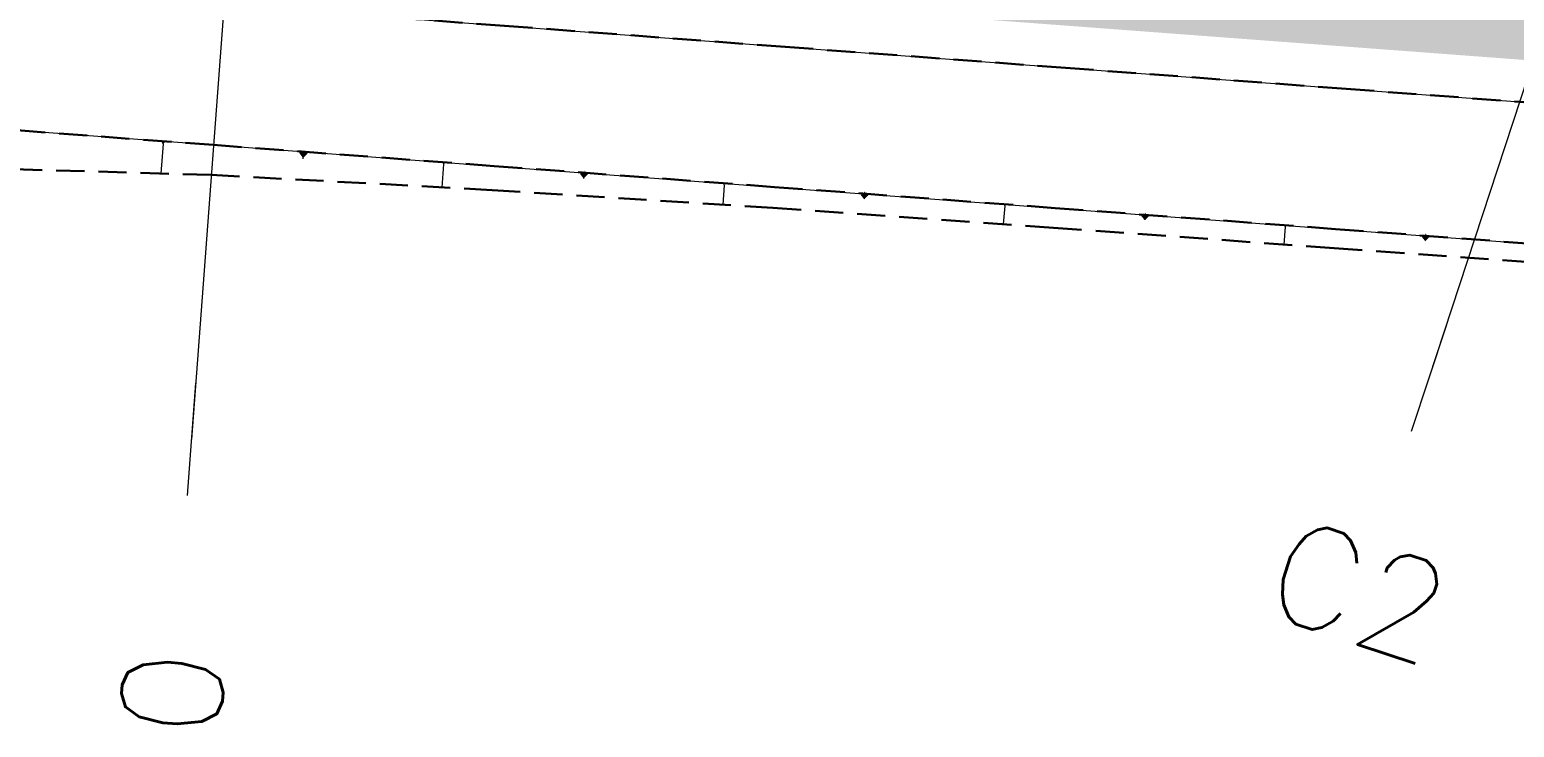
# Model space of a CAD drawing. Header units: metres. Extents: x 544752 to 548977, y 1840603 to 1844608.
# Drawn here: x 547761.62 to 547788.01, y 1842257.39 to 1842269.8 of the extents above; entities that cross this region are included whole.
import ezdxf

# ---------------------------------------------------------------- set-up
doc = ezdxf.new("R2010")
doc.units = ezdxf.units.M
doc.header["$MEASUREMENT"] = 0
for name, pattern in [('ACAD_ISO02W100', [15, 12, -3]), ('Anordnung Grundriss$0$GESTRICHELT', [0.75, 0.5, -0.25]), ('HIDDEN', [0.375, 0.25, -0.125])]:
    doc.linetypes.add(name, pattern=pattern)
doc.layers.add('C-ROAD', color=7, linetype='Continuous')
for name, color, linetype, lineweight in [('C-ROAD-CORR', 5, 'Continuous', 0), ('C-ROAD-SAMP', 150, 'HIDDEN', 0), ('C-ROAD-SAMP-TEXT', 11, 'Continuous', 0), ('C-TOPO-FEAT', 94, 'Continuous', 5)]:
    doc.layers.add(name, color=color, linetype=linetype, lineweight=lineweight)

msp = doc.modelspace()

# ---------------------------------------------------------------- linework, layer by layer
at = {"layer": 'C-ROAD-CORR', "color": 160, "linetype": 'Continuous'}
for p, q in [((547763.9904019568, 1842267.768174023, 509.2177508610271), (547763.9510179036, 1842267.242865945, 508.8665626043752)), ((547764.0218664896, 1842267.804169474, 509.243248932175), (547763.9646563929, 1842267.808458701, 509.243248932175)), ((547764.0140003564, 1842267.795170611, 509.2368744143881), (547763.9710927838, 1842267.798387531, 509.2368744143881)), ((547764.0061342232, 1842267.786171749, 509.2304998966011), (547763.9775291749, 1842267.788316362, 509.2304998966011)), ((547763.9982680901, 1842267.777172886, 509.2241253788141), (547763.9839655658, 1842267.778245193, 509.2241253788141)), ((547766.4838695391, 1842267.587458808, 509.2161082787122), (547766.4776351099, 1842267.504303424, 509.1605157689133)), ((547769.001712528, 1842267.432932198, 509.2330908295657), (547768.9571391509, 1842267.436274009, 509.2330908295657)), ((547768.9771979655, 1842267.404887519, 509.2132248407228), (547768.9465131676, 1842266.995610897, 508.9396079875448)), ((547768.9955838874, 1842267.425921028, 509.228124332355), (547768.9621538545, 1842267.428427387, 509.228124332355)), ((547768.9894552468, 1842267.418909859, 509.2231578351443), (547768.9671685582, 1842267.420580764, 509.2231578351443)), ((547768.9833266061, 1842267.411898689, 509.2181913379335), (547768.9721832619, 1842267.412734142, 509.2181913379335)), ((547771.4704291985, 1842267.221019854, 509.2094747268755), (547771.4653036558, 1842267.152654901, 509.1637701781536)), ((547773.9636061538, 1842267.036428231, 509.2052406190239), (547773.9373474099, 1842266.686186718, 508.9710909626194)), ((547773.9845846731, 1842267.060427673, 509.2222410866773), (547773.9464406741, 1842267.063287453, 509.2222410866773)), ((547773.9793400433, 1842267.054427813, 509.2179909697639), (547773.9507320441, 1842267.056572647, 509.2179909697639)), ((547773.9740954135, 1842267.048427952, 509.2137408528506), (547773.955023414, 1842267.049857842, 509.2137408528506)), ((547773.9688507837, 1842267.042428091, 509.2094907359373), (547773.9593147839, 1842267.043143036, 509.2094907359373)), ((547776.4567126258, 1842266.850896494, 509.2003780106479), (547776.4521422283, 1842266.789936116, 509.1596236994846)), ((547778.9497797367, 1842266.664839754, 509.1951644169753), (547778.925362046, 1842266.339154377, 508.9774314629793)), ((547778.9692874098, 1842266.687156547, 509.2109729477187), (547778.9338177632, 1842266.689815822, 509.2109729477187)), ((547778.9644104915, 1842266.681577349, 509.2070208150329), (547778.9378082566, 1842266.683571805, 509.2070208150329)), ((547778.9595335732, 1842266.675998151, 509.203068682347), (547778.94179875, 1842266.677327788, 509.203068682347)), ((547778.954656655, 1842266.670418952, 509.1991165496611), (547778.9457892433, 1842266.671083771, 509.1991165496611)), ((547781.4428322705, 1842266.478588585, 509.1898208406035), (547781.4384886948, 1842266.420653576, 509.1510891032006)), ((547783.9358766639, 1842266.292228837, 509.1844046755577), (547783.9124553963, 1842265.979833841, 508.9755568425189)), ((547783.954588279, 1842266.31363494, 509.1995681008866), (547783.9205660572, 1842266.316185697, 509.1995681008866)), ((547783.9499103752, 1842266.308283414, 509.1957772445543), (547783.9243937089, 1842266.310196482, 509.1957772445543)), ((547783.9452324715, 1842266.302931888, 509.1919863882221), (547783.9282213605, 1842266.304207267, 509.1919863882221)), ((547783.9405545676, 1842266.297580363, 509.1881955318899), (547783.9320490123, 1842266.298218052, 509.1881955318899)), ((547786.4289324435, 1842266.106020959, 509.1790900410267), (547786.424776656, 1842266.050590688, 509.1420328151087))]:
    msp.add_line(p, q, dxfattribs=at)
at = {"layer": 'C-ROAD-CORR', "color": 5, "linetype": 'Anordnung Grundriss$0$GESTRICHELT', "lineweight": 30, "extrusion": (0.04147128544558444, 0.5531477570637056, -0.8320502937556614), "const_width": 0.1, "elevation": 1041339.070711604}
msp.add_lwpolyline([(-408499.1809028243, 1562926.654903052), (-408499.2183989031, 1562926.604908281), (-408499.2558949818, 1562926.654903053)], dxfattribs=at)
at = {"layer": 'C-ROAD-CORR', "color": 5, "linetype": 'Anordnung Grundriss$0$GESTRICHELT', "lineweight": 30, "extrusion": (0.04147128497605209, 0.5531477566946592, -0.8320502940244064), "const_width": 0.1, "elevation": 1041339.07939799}
msp.add_lwpolyline([(-408504.1890639078, 1562926.648721847), (-408504.2198907468, 1562926.607619395), (-408504.2507175861, 1562926.648721847)], dxfattribs=at)
at = {"layer": 'C-ROAD-CORR', "color": 5, "linetype": 'Anordnung Grundriss$0$GESTRICHELT', "lineweight": 30, "extrusion": (0.04147128530232361, 0.5531477550245494, -0.8320502951184348), "const_width": 0.1, "elevation": 1041339.086122969}
msp.add_lwpolyline([(-408509.1908784196, 1562926.644635822), (-408509.2183664187, 1562926.607985157), (-408509.2458544181, 1562926.644635822)], dxfattribs=at)
at = {"layer": 'C-ROAD-CORR', "color": 5, "linetype": 'Anordnung Grundriss$0$GESTRICHELT', "lineweight": 30, "extrusion": (0.04147128197010248, 0.553147757682708, -0.8320502935173741), "const_width": 0.1, "elevation": 1041339.098819094}
msp.add_lwpolyline([(-408514.2041658858, 1562926.633056475), (-408514.2302896976, 1562926.598224727), (-408514.2564135099, 1562926.633056475)], dxfattribs=at)
at = {"layer": 'C-ROAD-CORR', "color": 5, "linetype": 'Anordnung Grundriss$0$GESTRICHELT', "lineweight": 30, "extrusion": (0.04147128639537944, 0.553147757233299, -0.8320502935955757), "const_width": 0.1, "elevation": 1041339.110038815}
msp.add_lwpolyline([(-408519.1902406968, 1562926.62951225), (-408519.2152350828, 1562926.596186402), (-408519.240229469, 1562926.629512251)], dxfattribs=at)
at = {"layer": 'C-ROAD-CORR', "color": 5, "linetype": 'Anordnung Grundriss$0$GESTRICHELT', "lineweight": 30}
msp.add_polyline3d([(547745.1301923713, 1842271.737144653, 509.3938156619759), (547750.1161988669, 1842271.36332755, 509.3822495387901), (547755.1022053623, 1842270.989510446, 509.3706834156043), (547760.0882118577, 1842270.615693342, 509.3591172924184), (547765.0742183533, 1842270.241876238, 509.3475511692326), (547770.0602248487, 1842269.868059134, 509.3359850460468), (547775.0462313442, 1842269.49424203, 509.324418922861), (547780.0322378397, 1842269.120424927, 509.3128527996752), (547785.0182443351, 1842268.746607823, 509.3012866764893), (547790.0042508306, 1842268.372790719, 509.2897205533035), (547794.990257326, 1842267.998973615, 509.2781544301176), (547799.9762638215, 1842267.625156511, 509.2665883069319), (547804.962270317, 1842267.251339407, 509.255022183746), (547809.9482768124, 1842266.877522303, 509.2434560605602), (547812.3312946329, 1842266.698859716, 509.2379281340142), (547814.9342833079, 1842266.503705199, 509.2335178532181), (547817.158742419, 1842266.336930274, 509.2323289780747), (547819.9202898034, 1842266.129888095, 509.2341612603979), (547824.9062962988, 1842265.756070992, 509.246750682923)], dxfattribs=at)
at = {"layer": 'C-ROAD-CORR', "color": 160, "linetype": 'Anordnung Grundriss$0$GESTRICHELT', "lineweight": 30}
msp.add_polyline3d([(547745.1301923713, 1842271.737144653, 509.2438156619759), (547750.1161988669, 1842271.36332755, 509.2322495387901), (547755.1022053623, 1842270.989510446, 509.2206834156043), (547760.0882118577, 1842270.615693342, 509.2091172924185), (547765.0742183533, 1842270.241876238, 509.1975511692327), (547770.0602248487, 1842269.868059134, 509.1859850460468), (547775.0462313442, 1842269.49424203, 509.174418922861), (547780.0322378397, 1842269.120424927, 509.1628527996752), (547785.0182443351, 1842268.746607823, 509.1512866764893), (547790.0042508306, 1842268.372790719, 509.1397205533035), (547794.990257326, 1842267.998973615, 509.1281544301177), (547799.9762638215, 1842267.625156511, 509.1165883069319), (547804.962270317, 1842267.251339407, 509.105022183746), (547809.9482768124, 1842266.877522303, 509.0934560605602), (547812.3312946329, 1842266.698859716, 509.0879281340142), (547814.9342833079, 1842266.503705199, 509.0835178532181), (547817.158742419, 1842266.336930274, 509.0823289780747), (547819.9202898034, 1842266.129888095, 509.0841612603979), (547824.9062962988, 1842265.756070992, 509.096750682923)], dxfattribs=at)
at = {"layer": 'C-ROAD-CORR', "color": 11, "linetype": 'Anordnung Grundriss$0$GESTRICHELT', "lineweight": 30}
msp.add_polyline3d([(547744.9432838194, 1842269.244141406, 509.2938156619759), (547749.9292903149, 1842268.870324302, 509.2822495387901), (547754.9152968103, 1842268.496507198, 509.2706834156043), (547759.9013033058, 1842268.122690094, 509.2591172924184), (547764.8873098013, 1842267.74887299, 509.2475511692326), (547769.8733162967, 1842267.375055886, 509.2359850460468), (547774.8593227923, 1842267.001238783, 509.2244189228609), (547779.8453292877, 1842266.627421679, 509.2128527996751), (547784.8313357831, 1842266.253604575, 509.2012866764893), (547789.8173422787, 1842265.879787471, 509.1897205533035), (547794.8033487741, 1842265.505970367, 509.1781544301176), (547799.7893552695, 1842265.132153263, 509.1665883069318), (547804.7753617651, 1842264.758336159, 509.155022183746), (547809.7613682605, 1842264.384519055, 509.1434560605601), (547812.1443860809, 1842264.205856468, 509.1379281340142), (547814.7473747559, 1842264.010701952, 509.1335178532181), (547816.971833867, 1842263.843927026, 509.1323289780747), (547819.7333812515, 1842263.636884848, 509.1341612603978), (547824.7193877469, 1842263.263067744, 509.146750682923)], dxfattribs=at)
at = {"layer": 'C-ROAD-CORR', "color": 92, "linetype": 'Anordnung Grundriss$0$GESTRICHELT', "lineweight": 30}
msp.add_polyline3d([(547744.9432838194, 1842269.244141406, 509.2938156619759), (547749.9292903149, 1842268.870324302, 509.2822495387901), (547754.9152968103, 1842268.496507198, 509.2706834156043), (547759.9013033058, 1842268.122690094, 509.2591172924184), (547764.8873098013, 1842267.74887299, 509.2475511692326), (547769.8733162967, 1842267.375055886, 509.2359850460468), (547774.8593227923, 1842267.001238783, 509.2244189228609), (547779.8453292877, 1842266.627421679, 509.2128527996751), (547784.8313357831, 1842266.253604575, 509.2012866764893), (547789.8173422787, 1842265.879787471, 509.1897205533035), (547794.8033487741, 1842265.505970367, 509.1781544301176), (547799.7893552695, 1842265.132153263, 509.1665883069318), (547804.7753617651, 1842264.758336159, 509.155022183746), (547809.7613682605, 1842264.384519055, 509.1434560605601), (547812.1443860809, 1842264.205856468, 509.1379281340142), (547814.7473747559, 1842264.010701952, 509.1335178532181), (547816.971833867, 1842263.843927026, 509.1323289780747), (547819.7333812515, 1842263.636884848, 509.1341612603978), (547824.7193877469, 1842263.263067744, 509.146750682923)], dxfattribs=at)
at = {"layer": 'C-ROAD-SAMP', "color": 1, "linetype": 'Continuous', "lineweight": 13}
for points in [[(547786.4935032222, 1842263.606425435), (547789.6129650824, 1842273.107423156), (547792.7324269426, 1842282.608420878)], [(547765.9900702578, 1842282.457592152), (547765.2424360501, 1842272.485579161), (547764.4948018424, 1842262.51356617)]]:
    msp.add_lwpolyline(points, dxfattribs=at)
at = {"layer": 'C-ROAD-SAMP-TEXT', "color": 4, "linetype": 'Continuous', "lineweight": 9}
msp.add_line((547786.1815570362, 1842262.656325663), (547786.8054494082, 1842264.556525207), dxfattribs=at)
at = {"layer": 'C-ROAD-SAMP-TEXT', "color": 4, "linetype": 'Continuous', "lineweight": 5}
msp.add_line((547764.5695652631, 1842263.510767469), (547764.4200384215, 1842261.516364871), dxfattribs=at)
at = {"layer": 'C-TOPO-FEAT', "color": 94, "linetype": 'Continuous', "lineweight": 0, "ltscale": 2}
for points in [[(547745.1301923713, 1842271.737144653, 508.9438156619759), (547750.1161988669, 1842271.36332755, 508.9322495387901), (547755.1022053623, 1842270.989510446, 508.9206834156043), (547760.0882118577, 1842270.615693342, 508.9091172924184), (547765.0742183533, 1842270.241876238, 508.8975511692327), (547770.0602248487, 1842269.868059134, 508.8859850460468), (547775.0462313442, 1842269.49424203, 508.874418922861), (547780.0322378397, 1842269.120424927, 508.8628527996752), (547785.0182443351, 1842268.746607823, 508.8512866764893), (547790.0042508306, 1842268.372790719, 508.8397205533035), (547794.990257326, 1842267.998973615, 508.8281544301176), (547799.9762638215, 1842267.625156511, 508.8165883069319), (547804.962270317, 1842267.251339407, 508.805022183746), (547809.9482768124, 1842266.877522303, 508.7934560605602), (547812.3312946329, 1842266.698859716, 508.7879281340142), (547814.9342833079, 1842266.503705199, 508.7835178532181), (547817.158742419, 1842266.336930274, 508.7823289780747), (547819.9202898034, 1842266.129888095, 508.7841612603979), (547824.9062962988, 1842265.756070992, 508.796750682923)], [(547744.9432838194, 1842269.244141406, 509.2938156619759), (547749.9292903149, 1842268.870324302, 509.2822495387901), (547754.9152968103, 1842268.496507198, 509.2706834156043), (547759.9013033058, 1842268.122690094, 509.2591172924184), (547764.8873098013, 1842267.74887299, 509.2475511692326), (547769.8733162967, 1842267.375055886, 509.2359850460468), (547774.8593227923, 1842267.001238783, 509.2244189228609), (547779.8453292877, 1842266.627421679, 509.2128527996751), (547784.8313357831, 1842266.253604575, 509.2012866764893), (547789.8173422787, 1842265.879787471, 509.1897205533035), (547794.8033487741, 1842265.505970367, 509.1781544301176), (547799.7893552695, 1842265.132153263, 509.1665883069318), (547804.7753617651, 1842264.758336159, 509.155022183746), (547809.7613682605, 1842264.384519055, 509.1434560605601), (547812.1443860809, 1842264.205856468, 509.1379281340142), (547814.7473747559, 1842264.010701952, 509.1335178532181), (547816.971833867, 1842263.843927026, 509.1323289780747), (547819.7333812515, 1842263.636884848, 509.1341612603978), (547824.7193877469, 1842263.263067744, 509.146750682923)]]:
    msp.add_polyline3d(points, dxfattribs=at)

# ---------------------------------------------------------------- texts
at = {"layer": 'C-ROAD-SAMP-TEXT', "color": 1, "linetype": 'Continuous', "lineweight": -3, "insert": (547763.8219310554, 1842253.538754479), "char_height": 1.8, "width": 10.908, "attachment_point": 5, "rotation": 85.7123708504709, "bg_fill": 3, "box_fill_scale": 1.416666666666667, "bg_fill_color": 256, "bg_fill_true_color": 13158600, "bg_fill_transparency": 0}
msp.add_mtext('{\\Fsimplex.shx|c0;1+250.0}', dxfattribs=at)

# ---------------------------------------------------------------- next in the draw order: linework, layer by layer
at = {"layer": 'C-ROAD-CORR', "color": 11, "linetype": 'Anordnung Grundriss$0$GESTRICHELT', "lineweight": 30}
msp.add_polyline3d([(547744.8194545105, 1842267.592494832, 508.1896276545068), (547749.8289307113, 1842267.531718791, 508.387341284288), (547754.8363446916, 1842267.443436665, 508.5666660593768), (547759.8442669505, 1842267.361934006, 508.7505231637936), (547764.8474242744, 1842267.21687621, 508.8918912632059), (547769.8412470924, 1842266.947313925, 508.9500234172066), (547774.8314289994, 1842266.62918884, 508.9756895083165), (547779.8189705716, 1842266.27584673, 508.9778116903842), (547784.8059660858, 1842265.915221246, 508.9750646626875), (547789.7933881303, 1842265.560284863, 508.9761210130918), (547794.7403200996, 1842264.665288181, 508.6161266917699), (547799.67733663, 1842263.638038471, 508.1677162345918), (547804.6111220806, 1842262.567692326, 507.6904941856972), (547809.5428912012, 1842261.470452189, 507.1952924888004), (547811.8993546461, 1842260.937604928, 506.9529787537522), (547814.4730436625, 1842260.351648903, 506.6873029298894), (547816.6735051224, 1842259.864791126, 506.4721266003276), (547819.4050663196, 1842259.257790457, 506.2065715518579), (547824.3377300367, 1842258.172482528, 505.743502532279)], dxfattribs=at)
at = {"layer": 'C-ROAD-CORR', "color": 92, "linetype": 'Anordnung Grundriss$0$GESTRICHELT', "lineweight": 30}
msp.add_polyline3d([(547744.8194545105, 1842267.592494832, 508.1896276545068), (547749.8289307113, 1842267.531718791, 508.387341284288), (547754.8363446916, 1842267.443436665, 508.5666660593768), (547759.8442669505, 1842267.361934006, 508.7505231637936), (547764.8474242744, 1842267.21687621, 508.8918912632059), (547769.8412470924, 1842266.947313925, 508.9500234172066), (547774.8314289994, 1842266.62918884, 508.9756895083165), (547779.8189705716, 1842266.27584673, 508.9778116903842), (547784.8059660858, 1842265.915221246, 508.9750646626875), (547789.7933881303, 1842265.560284863, 508.9761210130918), (547794.7403200996, 1842264.665288181, 508.6161266917699), (547799.67733663, 1842263.638038471, 508.1677162345918), (547804.6111220806, 1842262.567692326, 507.6904941856972), (547809.5428912012, 1842261.470452189, 507.1952924888004), (547811.8993546461, 1842260.937604928, 506.9529787537522), (547814.4730436625, 1842260.351648903, 506.6873029298894), (547816.6735051224, 1842259.864791126, 506.4721266003276), (547819.4050663196, 1842259.257790457, 506.2065715518579), (547824.3377300367, 1842258.172482528, 505.743502532279)], dxfattribs=at)

# ---------------------------------------------------------------- next in the draw order: texts
at = {"layer": 'C-ROAD-SAMP-TEXT', "color": 1, "linetype": 'Continuous', "lineweight": 13, "insert": (547785.2457184782, 1842259.806026347), "char_height": 1.8, "width": 3.030000000000001, "attachment_point": 5, "rotation": 341.82344409386343, "bg_fill": 3, "box_fill_scale": 1.416666666666667, "bg_fill_color": 256, "bg_fill_true_color": 13158600, "bg_fill_transparency": 0}
msp.add_mtext('{\\Fsimplex.shx|c0;C2}', dxfattribs=at)

# ---------------------------------------------------------------- next in the draw order: linework, layer by layer
at = {"layer": 'C-ROAD', "color": 1, "linetype": 'ACAD_ISO02W100', "lineweight": 60, "ltscale": 0.1, "const_width": 3, "flags": 128}
msp.add_lwpolyline([(547447.2669305371, 1842296.325235744), (548177.885715168, 1842241.548372065)], dxfattribs=at)

doc.saveas('drawing.dxf')
